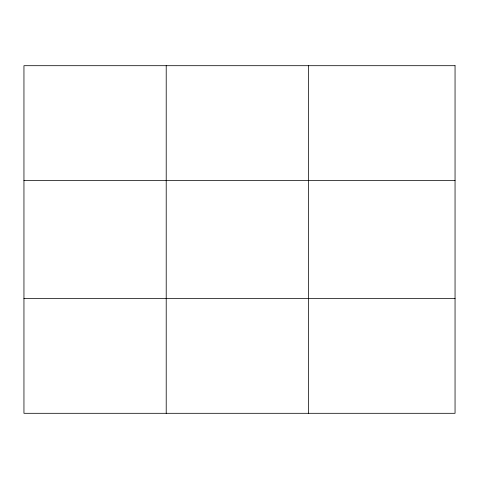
<?xml version="1.0" encoding="UTF-8"?>
<svg xmlns="http://www.w3.org/2000/svg" width="479" height="479" viewBox="0 0 479 479"><rect width="100%" height="100%" fill="white"/><g stroke="black" fill="none" stroke-linecap="round" stroke-linejoin="round"><path stroke-width="0.72" d="M166.213 65.695L166.213 413.305M308.476 65.695L308.476 413.305M23.95 180.409L455.05 180.409M23.95 298.591L455.05 298.591M455.05 65.695L455.05 413.305L23.95 413.305L23.95 65.695L455.05 65.695"/></g></svg>
